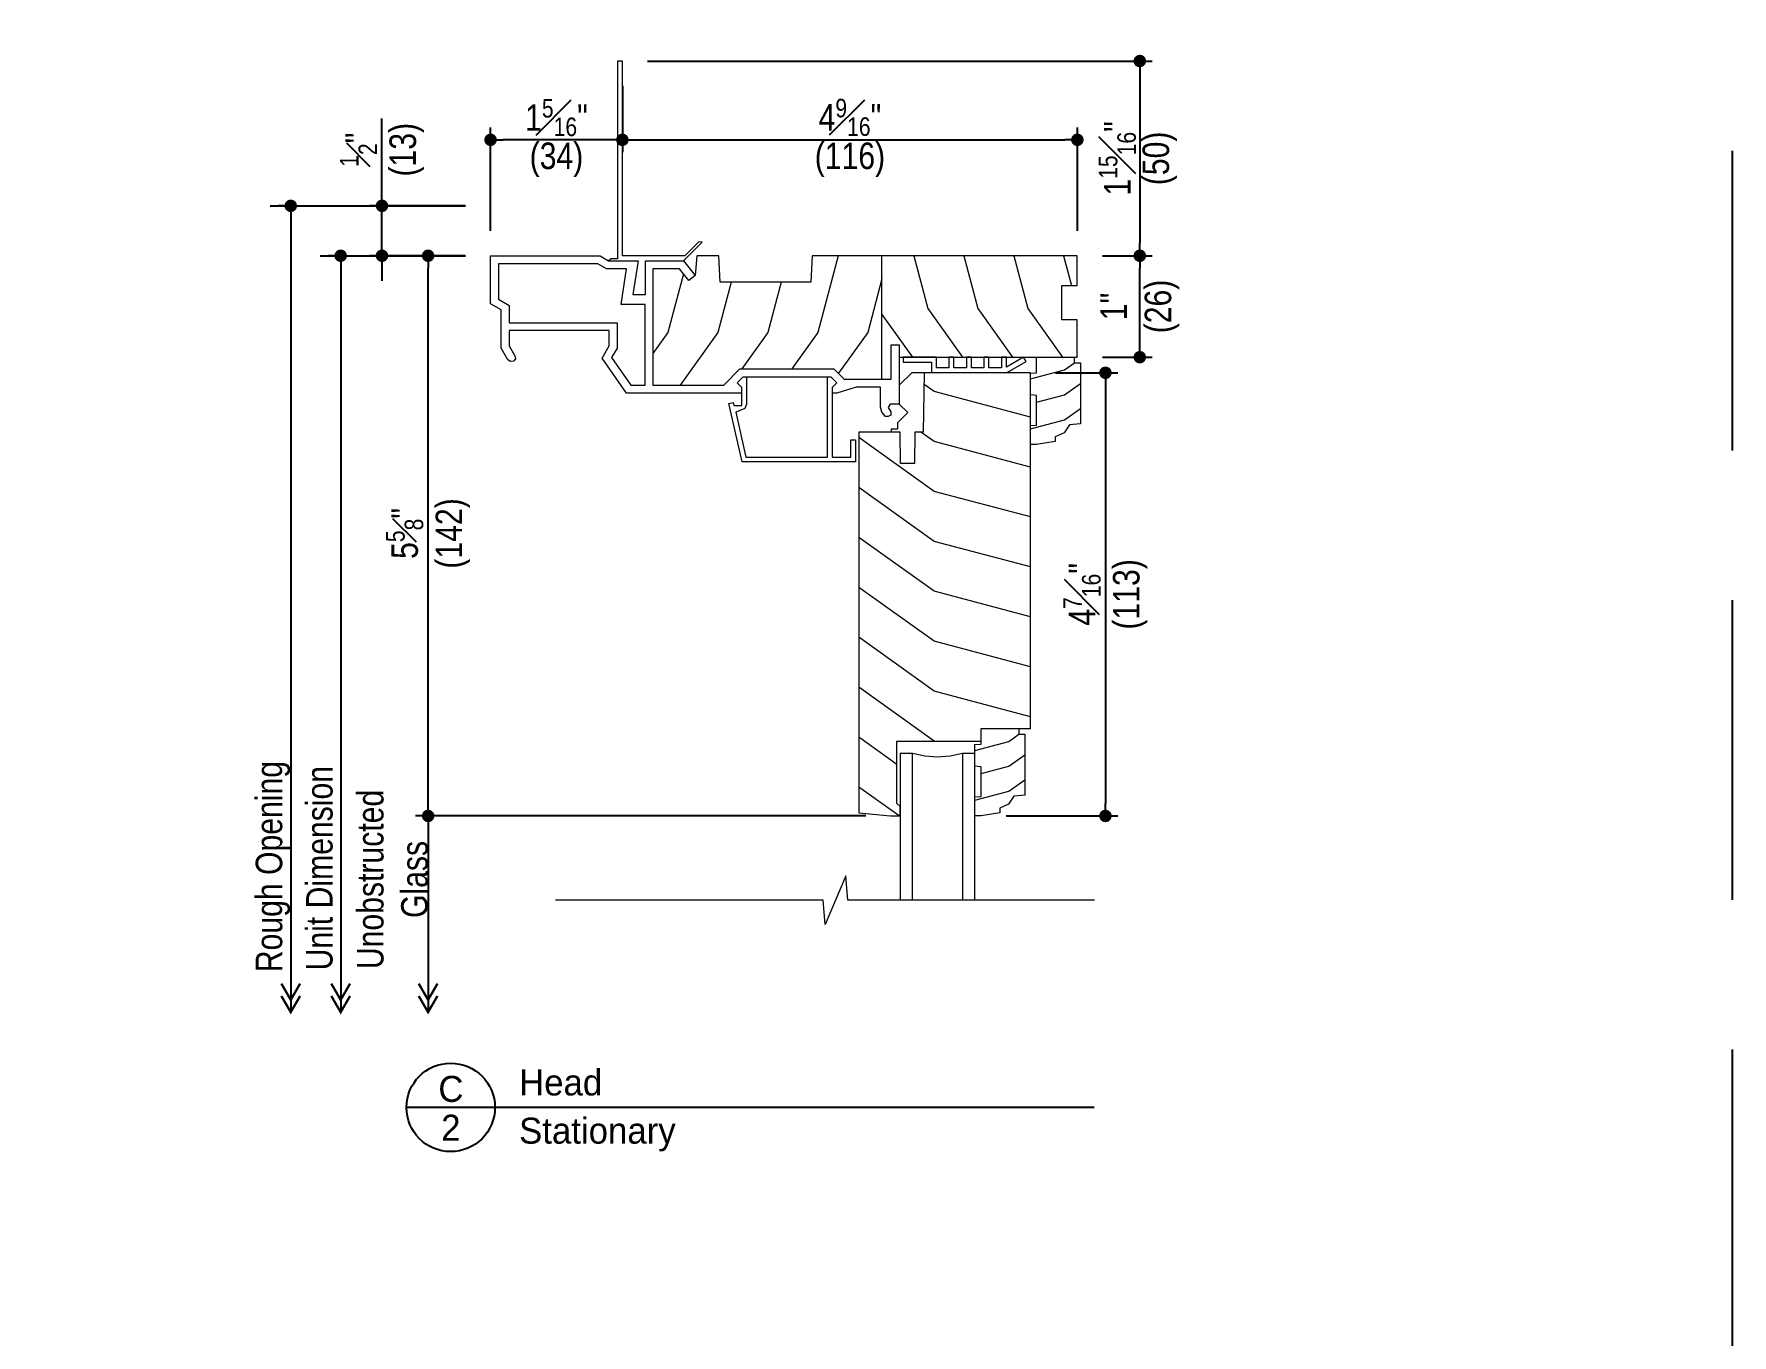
# Model space of a CAD drawing. Extents: x 0 to 323, y 0 to 44.
# Drawn here: x 51 to 68, y 23.14 to 36.17 of the extents above; entities that cross this region are included whole.
import ezdxf
from ezdxf.enums import TextEntityAlignment as Align

# ---------------------------------------------------------------- set-up
doc = ezdxf.new("R2010")
doc.units = 0
doc.header["$LTSCALE"] = 6
doc.header["$MEASUREMENT"] = 0
doc.linetypes.add('DASHED', pattern=[0.75, 0.5, -0.25])
doc.layers.get('0').update_dxf_attribs({"linetype": 'CONTINUOUS'})
doc.layers.get('Defpoints').update_dxf_attribs({"linetype": 'CONTINUOUS'})
doc.layers.add('A-ANNO-DIMS', color=3, linetype='CONTINUOUS')
doc.layers.add('A-ANNO-TEXT', color=4, linetype='CONTINUOUS')
doc.layers.add('A-DETL-MCUT', color=6, linetype='CONTINUOUS', lineweight=20)
doc.layers.add('A-DETL-PATT', color=8, linetype='CONTINUOUS', lineweight=5)
doc.layers.add('PLOT VIEW', color=1, linetype='DASHED', plot=False)
doc.styles.add('ADF Text', font='FRABK.TTF', dxfattribs={"width": 0.85})
doc.dimstyles.new('ADF 3 inches equals 1 foot', dxfattribs={"dimtxt": 0.265625, "dimasz": 0.125, "dimexe": 0.125, "dimexo": 0.25, "dimgap": 0.03125, "dimtad": 1, "dimdec": 6, "dimzin": 3, "dimdsep": 46, "dimlunit": 4, "dimtxsty": 'ADF Text', "dimblk": 'DOT', "dimcen": 0, "dimclrd": 256, "dimclre": 256, "dimclrt": 256, "dimadec": 0, "dimazin": 0, "dimtfac": 0.7, "dimtdec": 6, "dimtix": 1, "dimtmove": 0, "dimatfit": 0, "dimldrblk": 'DOT', "dimfxl": 0, "dimfrac": 1, "dimtolj": 1, "dimtzin": 4, "dimlwd": -1, "dimlwe": -1, "dimarcsym": 0})

# ---------------------------------------------------------------- blocks, each defined once
blk = doc.blocks.new('200 Series Sections')
at = {"layer": 'PLOT VIEW'}
blk.add_lwpolyline([(0, 44), (34, 44), (34, 0), (0, 0)], close=True, dxfattribs=at)
blk = doc.blocks.new('AW Detail Tag-flat-4')
at = {"layer": 'A-ANNO-TEXT'}
blk.add_line((6.886, 0), (0, 0), dxfattribs=at)
blk.add_circle((0.443, 0), 0.443, dxfattribs=at)
blk = doc.blocks.new('_DOT')
at = {"color": 0, "linetype": 'ByBlock'}
blk.add_line((-0.5, 0), (-1, 0), dxfattribs=at)
at = {"color": 0, "linetype": 'ByBlock', "const_width": 0.5}
blk.add_lwpolyline([(-0.25, 0, 1), (0.25, 0, 1)], format="xyb", close=True, dxfattribs=at)
blk = doc.blocks.new('*D116')
at = {"layer": 'A-ANNO-DIMS', "transparency": 16777216}
for p, q in [((56.891, 35.649), (56.891, 34.985)), ((61.446, 34.199), (61.446, 35.235)), ((57.016, 35.11), (61.321, 35.11))]:
    blk.add_line(p, q, dxfattribs=at)
at = {"layer": 'Defpoints', "color": 0, "transparency": 16777216}
for p in [(56.891, 35.899), (61.446, 35.11), (61.446, 33.949)]:
    blk.add_point(p, dxfattribs=at)
at = {"layer": 'A-ANNO-DIMS', "transparency": 16777216, "xscale": 0.125, "yscale": 0.125, "zscale": 0.125, "rotation": 180}
blk.add_blockref('_DOT', (56.891, 35.11), dxfattribs=at)
at = {"layer": 'A-ANNO-DIMS', "transparency": 16777216, "xscale": 0.125, "yscale": 0.125, "zscale": 0.125}
blk.add_blockref('_DOT', (61.446, 35.11), dxfattribs=at)
at = {"layer": 'A-ANNO-DIMS', "transparency": 16777216, "char_height": 0.26562, "attachment_point": 5, "style": 'ADF Text'}
for s, insert in [('\\A1;4{\\H0.700000x;\\S9#16;}"', (59.169, 35.335)), ('\\A1;\\f [;\\fFranklin Gothic Book;(116)\\f]', (59.169, 34.91))]:
    blk.add_mtext(s, dxfattribs=dict(at, insert=insert))
blk = doc.blocks.new('*D117')
at = {"layer": 'A-ANNO-DIMS', "transparency": 16777216}
for p, q in [((56.891, 35.649), (56.891, 34.985)), ((55.571, 34.199), (55.571, 35.235)), ((56.766, 35.11), (55.696, 35.11))]:
    blk.add_line(p, q, dxfattribs=at)
at = {"layer": 'Defpoints', "color": 0, "transparency": 16777216}
for p in [(56.891, 35.899), (55.571, 35.11), (55.571, 33.949)]:
    blk.add_point(p, dxfattribs=at)
at = {"layer": 'A-ANNO-DIMS', "transparency": 16777216, "xscale": 0.125, "yscale": 0.125, "zscale": 0.125, "rotation": 180}
blk.add_blockref('_DOT', (55.571, 35.11), dxfattribs=at)
at = {"layer": 'A-ANNO-DIMS', "transparency": 16777216, "xscale": 0.125, "yscale": 0.125, "zscale": 0.125}
blk.add_blockref('_DOT', (56.891, 35.11), dxfattribs=at)
at = {"layer": 'A-ANNO-DIMS', "transparency": 16777216, "char_height": 0.26562, "attachment_point": 5, "style": 'ADF Text'}
for s, insert in [('\\A1;1{\\H0.700000x;\\S5#16;}"', (56.231, 35.333)), ('\\A1;\\f [;\\fFranklin Gothic Book;(34)\\f]', (56.231, 34.91))]:
    blk.add_mtext(s, dxfattribs=dict(at, insert=insert))
blk = doc.blocks.new('*D118')
at = {"layer": 'A-ANNO-DIMS', "transparency": 16777216}
for p, q in [((61.696, 33.949), (62.196, 33.949)), ((62.071, 33.058), (62.071, 33.824)), ((61.696, 32.933), (62.196, 32.933))]:
    blk.add_line(p, q, dxfattribs=at)
at = {"layer": 'Defpoints', "color": 0, "transparency": 16777216}
for p in [(61.446, 33.949), (62.071, 33.949), (61.446, 32.933)]:
    blk.add_point(p, dxfattribs=at)
at = {"layer": 'A-ANNO-DIMS', "transparency": 16777216, "xscale": 0.125, "yscale": 0.125, "zscale": 0.125}
for p, rotation in [((62.071, 33.949), 90), ((62.071, 32.933), 270)]:
    blk.add_blockref('_DOT', p, dxfattribs=dict(at, rotation=rotation))
at = {"layer": 'A-ANNO-DIMS', "transparency": 16777216, "insert": (62.071, 33.441), "char_height": 0.26562, "attachment_point": 5, "rotation": 90, "style": 'ADF Text'}
blk.add_mtext('\\A1;1"\\P\\f [;\\fFranklin Gothic Book;(26)\\f]', dxfattribs=at)
blk = doc.blocks.new('*D119')
at = {"layer": 'A-ANNO-DIMS', "transparency": 16777216}
for p, q in [((54.484, 34.574), (54.484, 35.322)), ((55.321, 34.449), (54.359, 34.449)), ((54.484, 33.949), (54.484, 34.449)), ((55.321, 33.949), (54.359, 33.949)), ((54.484, 33.824), (54.484, 33.699))]:
    blk.add_line(p, q, dxfattribs=at)
at = {"layer": 'Defpoints', "color": 0, "transparency": 16777216}
for p in [(54.484, 34.449), (55.571, 34.449), (55.571, 33.949)]:
    blk.add_point(p, dxfattribs=at)
at = {"layer": 'A-ANNO-DIMS', "transparency": 16777216, "xscale": 0.125, "yscale": 0.125, "zscale": 0.125}
for p, rotation in [((54.484, 34.449), 270), ((54.484, 33.949), 90)]:
    blk.add_blockref('_DOT', p, dxfattribs=dict(at, rotation=rotation))
at = {"layer": 'A-ANNO-DIMS', "transparency": 16777216, "insert": (54.484, 35.011), "char_height": 0.26562, "attachment_point": 5, "rotation": 90, "style": 'ADF Text'}
blk.add_mtext('\\A1;{\\H0.700000x;\\S1#2;}"\\P\\f [;\\fFranklin Gothic Book;(13)\\f]', dxfattribs=at)
blk = doc.blocks.new('*D120')
at = {"layer": 'A-ANNO-DIMS', "transparency": 16777216}
for p, q in [((55.321, 33.949), (54.821, 33.949)), ((54.946, 28.464), (54.946, 33.824)), ((59.327, 28.339), (54.821, 28.339))]:
    blk.add_line(p, q, dxfattribs=at)
at = {"layer": 'Defpoints', "color": 0, "transparency": 16777216}
for p in [(54.946, 33.949), (55.571, 33.949), (59.577, 28.339)]:
    blk.add_point(p, dxfattribs=at)
at = {"layer": 'A-ANNO-DIMS', "transparency": 16777216, "xscale": 0.125, "yscale": 0.125, "zscale": 0.125}
for p, rotation in [((54.946, 33.949), 90), ((54.946, 28.339), 270)]:
    blk.add_blockref('_DOT', p, dxfattribs=dict(at, rotation=rotation))
at = {"layer": 'A-ANNO-DIMS', "transparency": 16777216, "insert": (54.946, 31.168), "char_height": 0.26562, "attachment_point": 5, "rotation": 90, "style": 'ADF Text'}
blk.add_mtext('\\A1;5{\\H0.700000x;\\S5#8;}"\\P\\f [;\\fFranklin Gothic Book;(142)\\f]', dxfattribs=at)
blk = doc.blocks.new('AW Detail Arrow')
at = {"layer": 'A-ANNO-DIMS', "const_width": 0.0234}
for points in [[(-0.094, 0.286), (0, 0.123), (0.094, 0.286)], [(-0.094, 0.162), (0, 0), (0.094, 0.162)]]:
    blk.add_lwpolyline(points, dxfattribs=at)
blk = doc.blocks.new('AW Detail Arrow Text Head')
at = {"layer": 'A-ANNO-TEXT'}
for p in [(-1.375, -0.016), (-0.875, -0.016), (0, -0.016)]:
    blk.add_blockref('AW Detail Arrow', p, dxfattribs=at)
at = {"layer": 'A-ANNO-DIMS', "char_height": 0.26562, "attachment_point": 5, "rotation": 90, "style": 'ADF Text'}
for s, insert in [('\\A1;Rough Opening', (-1.553, 1.442)), ('\\A1;Unit Dimension', (-1.087, 1.426)), ('\\A1;Unobstructed\\PGlass', (-0.356, 1.313))]:
    blk.add_mtext(s, dxfattribs=dict(at, insert=insert))
blk = doc.blocks.new('*D121')
at = {"layer": 'A-ANNO-DIMS', "transparency": 16777216}
for p, q in [((61.227, 32.777), (61.852, 32.777)), ((61.727, 32.652), (61.727, 28.464)), ((60.733, 28.339), (61.852, 28.339))]:
    blk.add_line(p, q, dxfattribs=at)
at = {"layer": 'Defpoints', "color": 0, "transparency": 16777216}
for p in [(60.977, 32.777), (60.483, 28.339), (61.727, 28.339)]:
    blk.add_point(p, dxfattribs=at)
at = {"layer": 'A-ANNO-DIMS', "transparency": 16777216, "xscale": 0.125, "yscale": 0.125, "zscale": 0.125}
for p, rotation in [((61.727, 32.777), 90), ((61.727, 28.339), 270)]:
    blk.add_blockref('_DOT', p, dxfattribs=dict(at, rotation=rotation))
at = {"layer": 'A-ANNO-DIMS', "transparency": 16777216, "insert": (61.727, 30.558), "char_height": 0.26562, "attachment_point": 5, "rotation": 90, "style": 'ADF Text'}
blk.add_mtext('\\A1;4{\\H0.700000x;\\S7#16;}"\\P\\f [;\\fFranklin Gothic Book;(113)\\f]', dxfattribs=at)
blk = doc.blocks.new('3_4 Glass-flat-4')
at = {"layer": 'A-DETL-MCUT'}
for p, q in [((0, -0.125), (1.469, -0.125)), ((1.469, -0.625), (0, -0.625))]:
    blk.add_line(p, q, dxfattribs=at)
blk.add_lwpolyline([(1.469, 0), (0, 0), (0, -0.125), (0.027, -0.247), (0.036, -0.375), (0.027, -0.503), (0, -0.625), (0, -0.75), (1.469, -0.75)], dxfattribs=at)
at = {"layer": 'A-DETL-MCUT', "const_width": 0.0000001}
for points in [[(0.186, -0.625), (0.186, -0.586), (0.067, -0.538), (0.067, -0.212), (0.186, -0.164), (0.186, -0.125)], [(0.375, -0.125), (0.375, -0.625)]]:
    blk.add_lwpolyline(points, dxfattribs=at)
blk = doc.blocks.new('400 Series Door Glass Stop-flat-5')
at = {"layer": 'A-DETL-MCUT'}
blk.add_lwpolyline([(0.758, -0.102), (0.797, -0.19), (0.844, -0.19), (0.875, -0.376), (0.875, -0.438), (0.684, -0.438), (0.679, -0.376), (0.383, -0.376), (0.378, -0.438), (0.161, -0.438), (0.156, -0.376), (0, -0.376), (0, 0), (0.057, 0), (0.057, 0.062), (0.667, 0.062), (0.677, -0.048), (0.758, -0.102)], dxfattribs=at)
at = {"layer": 'A-DETL-PATT'}
for points in [[(0.218, -0.438), (0.128, -0.097), (0.057, 0.002)], [(0.451, -0.376), (0.378, -0.097), (0.264, 0.062)], [(0.718, -0.438), (0.628, -0.097), (0.514, 0.062)]]:
    blk.add_lwpolyline(points, dxfattribs=at)
blk = doc.blocks.new('400 Series Inswing Stile Rail')
at = {"layer": 'A-DETL-MCUT'}
blk.add_lwpolyline([(3.688, -1.337), (3.688, -0.494), (3.563, -0.494), (3.563, 0), (0, 0), (0, -1.063), (0.594, -1.073), (0.594, -1.157), (0.907, -1.162), (0.907, -1.301), (0.594, -1.306), (0.594, -1.719), (4.407, -1.719), (4.438, -1.4), (4.438, -1.306), (4.344, -1.306), (4.313, -1.337)], close=True, dxfattribs=at)
blk.add_lwpolyline([(0, -1.063), (0, -1.188), (0.123, -1.313), (0.313, -1.313), (0.398, -1.227), (0.5, -1.331), (0.563, -1.331), (0.563, -1.393), (0.594, -1.393)], dxfattribs=at)
at = {"layer": 'A-DETL-PATT'}
for points in [[(0.444, 0), (0.188, -0.965), (0.117, -1.065)], [(0.944, 0), (0.688, -0.965), (0.594, -1.097)], [(1.444, 0), (1.188, -0.965), (0.649, -1.719)], [(1.944, 0), (1.688, -0.965), (1.149, -1.719)], [(2.444, 0), (2.188, -0.965), (1.649, -1.719)], [(2.944, 0), (2.688, -0.965), (2.149, -1.719)], [(3.444, 0), (3.188, -0.965), (2.649, -1.719)], [(3.688, -0.965), (3.149, -1.719)], [(3.922, -1.337), (3.649, -1.719)], [(4.438, -1.315), (4.149, -1.719)]]:
    blk.add_lwpolyline(points, dxfattribs=at)
at = {"layer": 'A-DETL-MCUT'}
for name, p in [('400 Series Door Glass Stop-flat-5', (3.563, -0.118)), ('3_4 Glass-flat-4', (3.813, -0.556))]:
    blk.add_blockref(name, p, dxfattribs=at)
blk = doc.blocks.new('400 Series Stile Rail-flat-3')
at = {"layer": 'A-DETL-MCUT'}
for points in [[(-2.89, -0.203), (-4.044, -0.203), (-4.289, 0.148), (-4.219, 0.27), (-4.219, 0.422), (-5.219, 0.422), (-5.219, 0.27), (-5.162, 0.171), (-5.157, 0.14), (-5.176, 0.115), (-5.207, 0.112), (-5.231, 0.131), (-5.299, 0.248), (-5.299, 0.629), (-5.406, 0.691), (-5.406, 1.172), (-4.309, 1.172), (-4.223, 1.122), (-3.929, 1.122), (-3.982, 0.785), (-3.855, 0.785), (-3.855, 1.122), (-3.475, 1.122), (-3.356, 0.974), (-3.419, 0.924), (-3.513, 1.042), (-3.779, 1.042), (-3.779, -0.123), (-3.071, -0.123), (-2.908, 0.041), (-1.967, 0.041), (-1.864, -0.063), (-1.393, -0.063), (-1.393, 0.281), (-1.313, 0.281), (-1.313, -0.313), (-1.403, -0.313), (-1.423, -0.347), (-1.397, -0.392), (-1.397, -0.423), (-1.424, -0.438), (-1.452, -0.438), (-1.489, -0.393), (-1.5, -0.344), (-1.5, -0.143), (-1.744, -0.143), (-1.938, -0.203), (-1.984, -0.203)], [(-1.313, 0.156), (0.469, 0.156), (0.469, 0.532), (0.313, 0.532), (0.313, 0.874), (0.469, 0.874), (0.469, 1.172), (-2.186, 1.172), (-2.2, 0.906), (-3.107, 0.906), (-3.121, 1.172), (-3.341, 1.172), (-3.356, 0.974)], [(-1.487, -0.063), (-1.487, 1.172)], [(-2.843, -0.039), (-2.843, -0.315), (-2.861, -0.358), (-2.951, -0.394), (-2.85, -0.844), (-2.031, -0.844), (-2.031, -0.039), (-2, -0.039), (-1.939, -0.101), (-1.984, -0.146), (-1.984, -0.844), (-1.797, -0.844), (-1.797, -0.672), (-1.75, -0.672), (-1.75, -0.891), (-2.887, -0.891), (-3.019, -0.307), (-2.976, -0.298), (-2.969, -0.328), (-2.89, -0.328), (-2.89, -0.146), (-2.936, -0.101), (-2.875, -0.039), (-2.031, -0.039)]]:
    blk.add_lwpolyline(points, dxfattribs=at)
blk.add_lwpolyline([(-5.219, 0.675), (-5.219, 0.502), (-4.139, 0.502), (-4.139, 0.248), (-4.195, 0.152), (-4.002, -0.123), (-3.859, -0.123), (-3.859, 0.685), (-4.099, 0.685), (-4.043, 1.042), (-4.244, 1.042), (-4.331, 1.092), (-5.326, 1.092), (-5.326, 0.737)], close=True, dxfattribs=at)
at = {"layer": 'A-DETL-PATT'}
for points in [[(-1.925, 1.172), (-2.129, 0.404), (-2.389, 0.041)], [(-1.168, 1.172), (-1.028, 0.643), (-0.68, 0.156)], [(-0.668, 1.172), (-0.528, 0.643), (-0.18, 0.156)], [(-0.168, 1.172), (-0.028, 0.643), (0.32, 0.156)], [(0.332, 1.172), (0.411, 0.874)], [(-3.473, 0.992), (-3.629, 0.404), (-3.779, 0.194)], [(-2.996, 0.906), (-3.129, 0.404), (-3.506, -0.123)], [(-2.496, 0.906), (-2.629, 0.404), (-2.889, 0.041)], [(-1.487, 0.94), (-1.629, 0.404), (-1.921, -0.005)], [(-1.487, 0.585), (-1.18, 0.156)]]:
    blk.add_lwpolyline(points, dxfattribs=at)
at = {"layer": 'A-DETL-MCUT', "rotation": 270}
blk.add_blockref('400 Series Inswing Stile Rail', (0, 0), dxfattribs=at)
blk = doc.blocks.new('400 Series Door Glass Stop-flat-8')
at = {"layer": 'A-DETL-MCUT'}
blk.add_lwpolyline([(-0.102, -0.758), (-0.19, -0.797), (-0.19, -0.844), (-0.376, -0.875), (-0.438, -0.875), (-0.438, -0.684), (-0.376, -0.679), (-0.376, -0.383), (-0.438, -0.378), (-0.438, -0.161), (-0.376, -0.156), (-0.376, 0), (0, 0), (0, -0.057), (0.062, -0.057), (0.062, -0.667), (-0.048, -0.677), (-0.102, -0.758)], dxfattribs=at)
at = {"layer": 'A-DETL-PATT'}
for points in [[(-0.438, -0.218), (-0.097, -0.128), (0.002, -0.057)], [(-0.376, -0.451), (-0.097, -0.378), (0.062, -0.264)], [(-0.438, -0.718), (-0.097, -0.628), (0.062, -0.514)]]:
    blk.add_lwpolyline(points, dxfattribs=at)
blk = doc.blocks.new('400 Series Inswing Door Stat. Frame-flat-2')
at = {"layer": 'A-DETL-MCUT'}
blk.add_lwpolyline([(-0.709, -1.172), (-0.513, -1.059), (-0.538, -1.016), (-0.71, -1.115), (-0.71, -1.016), (-0.76, -1.016), (-0.76, -1.123), (-0.885, -1.123), (-0.885, -1.016), (-0.935, -1.016), (-0.935, -1.123), (-1.06, -1.123), (-1.06, -1.016), (-1.11, -1.016), (-1.11, -1.123), (-1.235, -1.123), (-1.235, -1.016), (-1.285, -1.016), (-1.285, -1.123), (-1.41, -1.123), (-1.41, -1.016), (-1.745, -1.016), (-1.745, -1.066), (-1.46, -1.066), (-1.46, -1.172)], dxfattribs=at)
for name, p in [('400 Series Stile Rail-flat-3', (-0.469, -1.172)), ('400 Series Door Glass Stop-flat-8', (-0.031, -1.016))]:
    blk.add_blockref(name, p, dxfattribs=at)
blk = doc.blocks.new('400 Series Inswing Door Stat. Head')
at = {"layer": 'A-DETL-MCUT'}
blk.add_lwpolyline([(0.61, -0.55), (0.797, -0.363), (0.766, -0.359), (0.625, -0.5), (0, -0.5), (0, 1.45), (-0.05, 1.45), (-0.05, -0.5), (-0.05, -0.53), (-0.113, -0.53), (-0.138, -0.55)], dxfattribs=at)
blk.add_blockref('400 Series Inswing Door Stat. Frame-flat-2', (4.554, -0.5), dxfattribs=at)
blk = doc.blocks.new('Breakline 1')
at = {"layer": 'A-DETL-MCUT'}
blk.add_lwpolyline([(2.593, 0), (0.124, 0), (0.102, 0.244), (-0.102, -0.244), (-0.124, 0), (-2.802, 0)], dxfattribs=at)
blk = doc.blocks.new('*D240')
at = {"layer": 'A-ANNO-DIMS', "transparency": 16777216}
for p, q in [((57.141, 35.899), (62.196, 35.899)), ((62.071, 35.774), (62.071, 34.074)), ((61.696, 33.949), (62.196, 33.949))]:
    blk.add_line(p, q, dxfattribs=at)
at = {"layer": 'Defpoints', "color": 0, "transparency": 16777216}
for p in [(56.891, 35.899), (61.446, 33.949), (62.071, 33.949)]:
    blk.add_point(p, dxfattribs=at)
at = {"layer": 'A-ANNO-DIMS', "transparency": 16777216, "xscale": 0.125, "yscale": 0.125, "zscale": 0.125}
for p, rotation in [((62.071, 35.899), 90), ((62.071, 33.949), 270)]:
    blk.add_blockref('_DOT', p, dxfattribs=dict(at, rotation=rotation))
at = {"layer": 'A-ANNO-DIMS', "transparency": 16777216, "char_height": 0.26562, "attachment_point": 5, "rotation": 90, "style": 'ADF Text'}
for s, insert in [('\\A1;1{\\H0.700000x;\\S15#16;}"', (61.846, 34.924)), ('\\A1;\\f [;\\fFranklin Gothic Book;(50)\\f]', (62.271, 34.924))]:
    blk.add_mtext(s, dxfattribs=dict(at, insert=insert))

msp = doc.modelspace()

# ---------------------------------------------------------------- linework, layer by layer
at = {"layer": 'A-ANNO-DIMS'}
for p, q in [((53.3656907, 34.4488963), (55.3206907, 34.4488963)), ((53.5706907, 34.4488963), (53.5706907, 26.3744179)), ((53.8656907, 33.9488963), (55.3206907, 33.9491096)), ((54.0706907, 33.9488963), (54.0706907, 26.3744179)), ((54.9456907, 28.3391096), (54.9456907, 26.3899923))]:
    msp.add_line(p, q, dxfattribs=at)

# ---------------------------------------------------------------- block references
at = {"layer": 'A-ANNO-DIMS', "xscale": 0.125, "yscale": 0.125, "zscale": 0.125}
for p in [(53.5706907, 34.4488963), (54.0706907, 33.9488963)]:
    msp.add_blockref('_DOT', p, dxfattribs=at)
at = {"layer": 'A-ANNO-DIMS'}
msp.add_blockref('AW Detail Arrow Text Head', (54.9456907, 26.3899923), dxfattribs=at)
at = {"layer": 'A-ANNO-TEXT'}
msp.add_blockref('200 Series Sections', (34.0000016, -0.0000001), dxfattribs=at)
at = {"layer": 'A-DETL-MCUT'}
for name, p in [('400 Series Inswing Door Stat. Head', (56.8913119, 34.4488963)), ('Breakline 1', (59.024252, 27.4951736)), ('AW Detail Tag-flat-4', (54.7294241, 25.4202708))]:
    msp.add_blockref(name, p, dxfattribs=at)

# ---------------------------------------------------------------- texts
at = {"layer": 'A-ANNO-TEXT', "style": 'ADF Text'}
msp.add_text('C', height=0.2604167, dxfattribs=at).set_placement((55.1740203, 25.3972052), align=Align.BOTTOM_CENTER)
msp.add_text('2', height=0.2604167, dxfattribs=at).set_placement((55.1740203, 25.3473858), align=Align.TOP_CENTER)
at = {"layer": 'A-ANNO-TEXT', "width": 3.81698722, "line_spacing_factor": 1.04, "style": 'ADF Text'}
for s, insert, char_height, attachment_point in [('{\\W1;Head}', (55.8565911, 25.5361807), 0.26041667, 7), ('{\\W1;Stationary}', (55.8565911, 25.3176065), 0.260416667, 1)]:
    msp.add_mtext(s, dxfattribs=dict(at, insert=insert, char_height=char_height, attachment_point=attachment_point))

# ---------------------------------------------------------------- dimensions: what is measured, and where the dimension line sits
at = {"layer": 'A-ANNO-DIMS'}
for base, p2, picture, middle in [((55.5706907, 35.1099269), (55.5706907, 33.9491096), '*D117', (56.2310013, 35.1099269)), ((61.4456907, 35.1099269), (61.4456907, 33.9491096), '*D116', (59.1685013, 35.1099269))]:
    dim = msp.add_linear_dim(base=base, p1=(56.8913119, 35.8991096), p2=p2, dimstyle='ADF 3 inches equals 1 foot', override={"dimdec": 4, "dimpost": '\\X\\f'}, dxfattribs=at)
    dim.commit()
    dim.dimension.update_dxf_attribs({"geometry": picture, "text_midpoint": middle})
dim = msp.add_linear_dim(base=(62.0706907, 33.9491096), p1=(56.8913119, 35.8991096), p2=(61.4456907, 33.9491096), angle=90, dimstyle='ADF 3 inches equals 1 foot', override={"dimdec": 4, "dimpost": '\\X\\f'}, dxfattribs=at)
dim.commit()
dim.dimension.update_dxf_attribs({"geometry": '*D240', "text_midpoint": (62.0706907, 34.9241096)})
for base, p1, p2, angle, picture, middle in [((54.4839952, 34.4488963), (55.5706907, 33.9491096), (55.5706907, 34.4488963), 270, '*D119', (54.4839952, 35.010512)), ((54.9456907, 33.9491096), (59.5766907, 28.3391096), (55.5706907, 33.9491096), 90, '*D120', (54.9456907, 31.1676096)), ((62.0706907, 33.9491096), (61.4456907, 32.9331096), (61.4456907, 33.9491096), 90, '*D118', (62.0706907, 33.4411096)), ((61.7266907, 28.3391096), (60.9766907, 32.7771096), (60.4826907, 28.3391096), 90, '*D121', (61.7266907, 30.5581096))]:
    dim = msp.add_linear_dim(base=base, p1=p1, p2=p2, angle=angle, dimstyle='ADF 3 inches equals 1 foot', override={"dimdec": 4, "dimpost": '\\X\\f'}, dxfattribs=at)
    dim.commit()
    dim.dimension.update_dxf_attribs({"geometry": picture, "text_midpoint": middle, "dimtype": 160})

doc.saveas('drawing.dxf')
